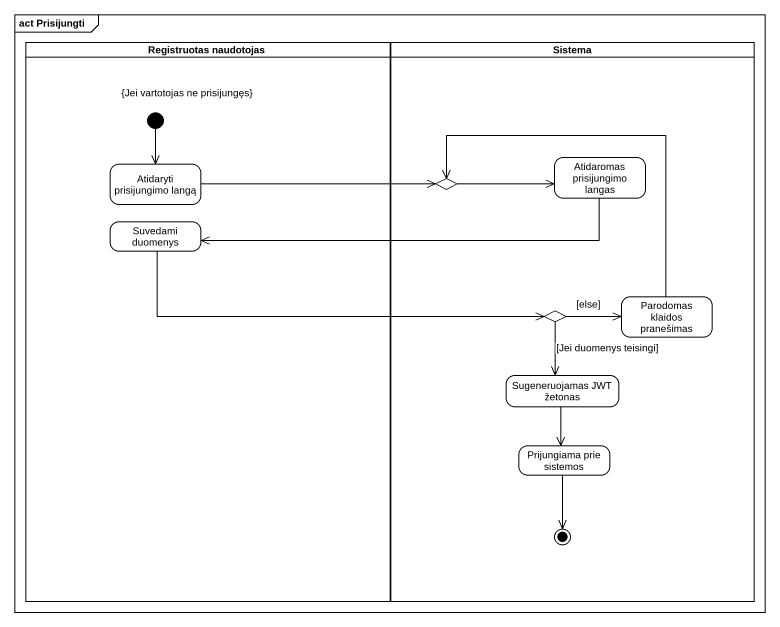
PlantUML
@startuml
mainframe act Prisijungti
hide empty description
state "Registruotas naudotojas" as Registruotas_naudotojas <<partition>> {
  state "{Jei vartotojas ne prisijungęs}" as Jei_vartotojas_ne <<start>>
  state "Atidaryti prisijungimo langą" as Atidaryti_prisijungimo_langą
  state "Suvedami duomenys" as Suvedami_duomenys
}
state Sistema <<partition>> {
  state choice1 <<choice>>
  state "Atidaromas prisijungimo langas" as Atidaromas_prisijungimo
  state choice2 <<choice>>
  state "Parodomas klaidos pranešimas" as Parodomas_klaidos_pranešimas
  state "Sugeneruojamas JWT žetonas" as Sugeneruojamas_JWT_žetonas
  state "Prijungiama prie sistemos" as Prijungiama_prie_sistemos
  Prijungiama_prie_sistemos --> [*]
}
Jei_vartotojas_ne --> Atidaryti_prisijungimo_langą
Atidaryti_prisijungimo_langą -right-> choice1
choice1 -right-> Atidaromas_prisijungimo
Atidaromas_prisijungimo -left-> Suvedami_duomenys
Suvedami_duomenys -right-> choice2
choice2 -right-> Parodomas_klaidos_pranešimas : [else]
choice2 --> Sugeneruojamas_JWT_žetonas : [Jei duomenys teisingi]
Parodomas_klaidos_pranešimas -up-> choice1
Sugeneruojamas_JWT_žetonas --> Prijungiama_prie_sistemos
@enduml
